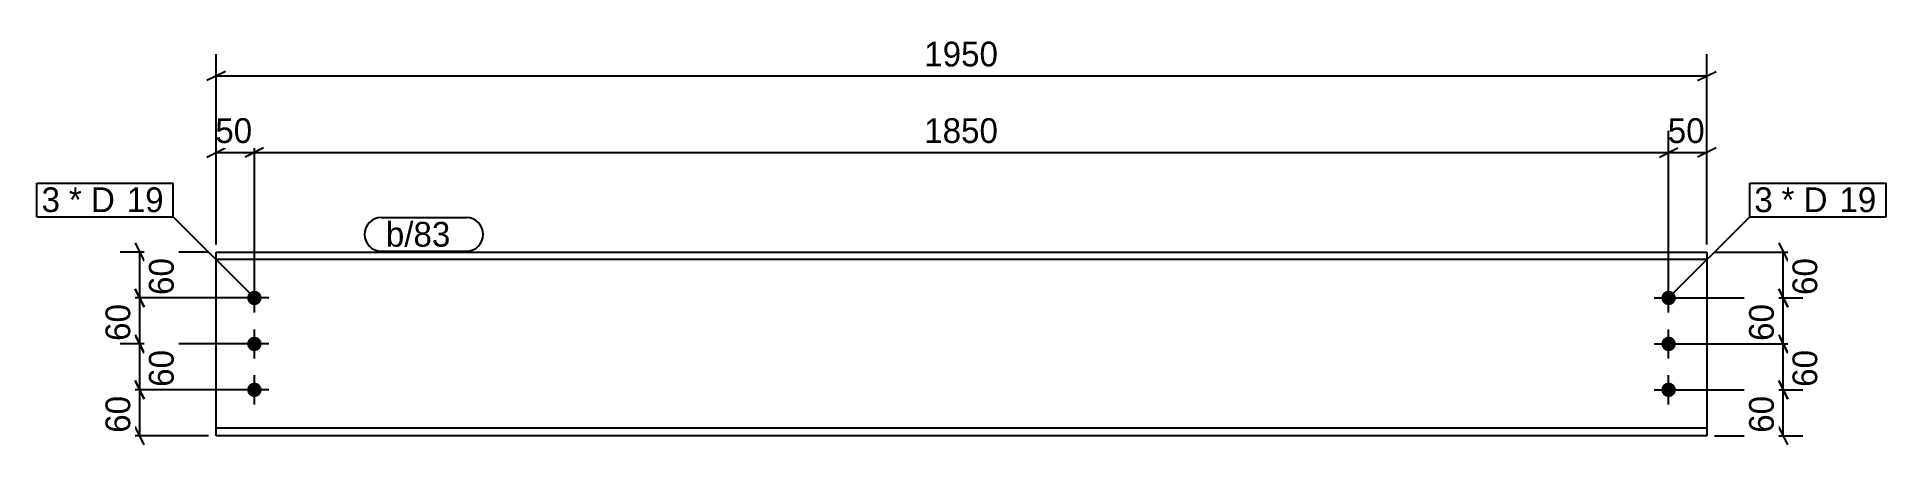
# Model space of a CAD drawing. Header units: millimetres. Extents: x 32 to 2451, y 32 to 565.
import ezdxf

# ---------------------------------------------------------------- set-up
doc = ezdxf.new("R2010")
doc.units = ezdxf.units.MM
doc.styles.add('Comic Sans MS', font='COMIC.TTF', dxfattribs={"height": 0.2})

msp = doc.modelspace()

# ---------------------------------------------------------------- hatches: boundary and pattern name
at = {"linetype": 'Continuous'}
for points in [[(306.9, 224, -1), (325.9, 224, -1)], [(2156.9, 224, -1), (2175.9, 224, -1)], [(306.9, 164, -1), (325.9, 164, -1)], [(2156.9, 164, -1), (2175.9, 164, -1)], [(306.9, 104, -1), (325.9, 104, -1)], [(2156.9, 104, -1), (2175.9, 104, -1)]]:
    msp.add_hatch(color=3, dxfattribs=at).paths.add_polyline_path(points)

# ---------------------------------------------------------------- linework, layer by layer
at = {"color": 8, "linetype": 'Continuous'}
for p, q in [((278.4, 520), (254.4, 508)), ((266.4, 514), (2216.4, 514)), ((2204.4, 508), (2228.4, 520)), ((266.4, 294), (266.4, 442.4)), ((316.4, 234), (316.4, 442.4)), ((316.4, 234), (316.4, 442.4)), ((2166.4, 234), (2166.4, 442.4)), ((2216.4, 294), (2216.4, 442.4)), ((254.4, 408), (278.4, 420)), ((266.4, 414), (316.4, 414)), ((328.4, 420), (304.4, 408)), ((328.4, 420), (304.4, 408)), ((2154.4, 408), (2178.4, 420)), ((2166.4, 414), (2216.4, 414)), ((2228.4, 420), (2204.4, 408)), ((160.4, 296), (172.4, 272)), ((2310.4, 296), (2322.4, 272)), ((256.4, 284), (140.8, 284)), ((166.4, 224), (166.4, 284)), ((2226.4, 284), (2344.8, 284)), ((2316.4, 224), (2316.4, 284)), ((306.4, 224), (140.8, 224)), ((172.4, 212), (160.4, 236)), ((2176.4, 224), (2344.8, 224)), ((2322.4, 212), (2310.4, 236)), ((172.4, 152), (160.4, 176)), ((2322.4, 152), (2310.4, 176)), ((306.4, 164), (138, 164)), ((2176.4, 164), (2342, 164)), ((306.4, 104), (140.8, 104)), ((172.4, 92), (160.4, 116)), ((2176.4, 104), (2344.8, 104)), ((2322.4, 92), (2310.4, 116)), ((172.4, 32), (160.4, 56)), ((2322.4, 32), (2310.4, 56)), ((256.4, 44), (138, 44)), ((2226.4, 44), (2342, 44))]:
    msp.add_line(p, q, dxfattribs=at)
at = {"color": 7, "linetype": 'Continuous'}
for p, q in [((210.3, 330.1), (210.3, 374.1)), ((2450.8, 330.1), (2450.8, 374.1)), ((266.4, 44), (266.4, 284)), ((266.4, 284), (2216.4, 284)), ((2216.4, 274.2), (266.4, 274.2)), ((2216.4, 284), (2216.4, 44)), ((2216.4, 53.8), (266.4, 53.8)), ((2216.4, 44), (266.4, 44))]:
    msp.add_line(p, q, dxfattribs=at)
at = {"color": 3, "linetype": 'Continuous'}
for p, q in [((316.4, 205), (316.4, 243)), ((2166.4, 205), (2166.4, 243)), ((335.4, 224), (297.4, 224)), ((2147.4, 224), (2185.4, 224)), ((316.4, 145), (316.4, 183)), ((2166.4, 145), (2166.4, 183)), ((335.4, 164), (297.4, 164)), ((2147.4, 164), (2185.4, 164)), ((316.4, 85), (316.4, 123)), ((2166.4, 85), (2166.4, 123)), ((335.4, 104), (297.4, 104)), ((2147.4, 104), (2185.4, 104))]:
    msp.add_line(p, q, dxfattribs=at)

# ---------------------------------------------------------------- wipeouts: each hides what was drawn before it
at = {"color": 0}
for points in [[(64.1, 336.1), (64.1, 368.1), (38, 368.1), (38, 336.1)], [(2304.5, 336.1), (2304.5, 368.1), (2278.5, 368.1), (2278.5, 336.1)]]:
    msp.add_wipeout(points, dxfattribs=at)

# ---------------------------------------------------------------- next in the draw order: wipeouts: each hides what was drawn before it
for points in [[(1296.5, 520), (1296.5, 564.8), (1186.3, 564.8), (1186.3, 520)], [(2223.9, 420), (2223.9, 464.8), (2158.9, 464.8), (2158.9, 420)], [(64.1, 336.1), (64.1, 368.1), (38, 368.1), (38, 336.1)], [(2304.5, 336.1), (2304.5, 368.1), (2278.5, 368.1), (2278.5, 336.1)], [(587.7, 291), (587.7, 323), (488.4, 323), (488.4, 291)], [(217.2, 286.5), (172.4, 286.5), (172.4, 221.5), (217.2, 221.5)], [(2367.2, 286.5), (2322.4, 286.5), (2322.4, 221.5), (2367.2, 221.5)]]:
    msp.add_wipeout(points, dxfattribs=at)

# ---------------------------------------------------------------- next in the draw order: linework, layer by layer
at = {"color": 8, "linetype": 'Continuous'}
for p, q in [((2216.4, 294), (2216.4, 542.4)), ((2166.4, 234), (2166.4, 442.4)), ((316.4, 414), (2166.4, 414)), ((2154.4, 408), (2178.4, 420)), ((306.4, 224), (138, 224)), ((160.4, 236), (172.4, 212)), ((166.4, 164), (166.4, 224)), ((2176.4, 224), (2342, 224)), ((2310.4, 236), (2322.4, 212)), ((2316.4, 164), (2316.4, 224))]:
    msp.add_line(p, q, dxfattribs=at)
at = {"color": 7, "linetype": 'Continuous'}
for p, q in [((32, 330.1), (32, 374.1)), ((2272.5, 330.1), (2272.5, 374.1)), ((316.4, 224), (210.3, 330.1))]:
    msp.add_line(p, q, dxfattribs=at)

# ---------------------------------------------------------------- next in the draw order: texts
at = {"color": 3, "style": 'Comic Sans MS'}
for s, height, p in [('1950', 32.38, (1192.7, 526.4)), ('50', 32.38, (2165.3, 426.4)), ('3', 32.4, (38, 336.1)), ('3', 32.4, (2278.5, 336.1))]:
    msp.add_text(s, height=height, dxfattribs=at).set_placement(p)
for p in [(210.8, 227.9), (2360.8, 227.9)]:
    msp.add_text('60', height=32.38, rotation=90.0002, dxfattribs=at).set_placement(p)

# ---------------------------------------------------------------- next in the draw order: wipeouts: each hides what was drawn before it
at = {"color": 0}
for points in [[(139.9, 336.1), (139.9, 368.1), (73.7, 368.1), (73.7, 336.1)], [(2380.3, 336.1), (2380.3, 368.1), (2314.1, 368.1), (2314.1, 336.1)], [(587.7, 291), (587.7, 323), (488.4, 323), (488.4, 291)]]:
    msp.add_wipeout(points, dxfattribs=at)

# ---------------------------------------------------------------- next in the draw order: linework, layer by layer
at = {"color": 7, "linetype": 'Continuous'}
for p, q in [((482.4, 329), (593.7, 329)), ((482.4, 285), (593.7, 285))]:
    msp.add_line(p, q, dxfattribs=at)
for centre, start, end in [((482.4, 307), 90, 270), ((593.7, 307), 270, 90)]:
    msp.add_arc(centre, 22, start, end, dxfattribs=at)

# ---------------------------------------------------------------- next in the draw order: texts
at = {"color": 3, "style": 'Comic Sans MS'}
msp.add_text('b/83', height=32.38, dxfattribs=at).set_placement((488.4, 291))

# ---------------------------------------------------------------- next in the draw order: wipeouts: each hides what was drawn before it
at = {"color": 0}
for points in [[(323.9, 420), (323.9, 464.8), (258.9, 464.8), (258.9, 420)], [(1296.5, 420), (1296.5, 464.8), (1186.3, 464.8), (1186.3, 420)], [(139.9, 336.1), (139.9, 368.1), (73.7, 368.1), (73.7, 336.1)], [(2380.3, 336.1), (2380.3, 368.1), (2314.1, 368.1), (2314.1, 336.1)], [(160.4, 226.5), (115.6, 226.5), (115.6, 161.5), (160.4, 161.5)], [(2310.4, 226.5), (2265.6, 226.5), (2265.6, 161.5), (2310.4, 161.5)]]:
    msp.add_wipeout(points, dxfattribs=at)

# ---------------------------------------------------------------- next in the draw order: linework, layer by layer
at = {"color": 8, "linetype": 'Continuous'}
for p, q in [((266.4, 294), (266.4, 542.4)), ((160.4, 176), (172.4, 152)), ((2310.4, 176), (2322.4, 152)), ((306.4, 164), (140.8, 164)), ((166.4, 104), (166.4, 164)), ((2176.4, 164), (2344.8, 164)), ((2316.4, 104), (2316.4, 164))]:
    msp.add_line(p, q, dxfattribs=at)
at = {"color": 7, "linetype": 'Continuous'}
msp.add_line((2166.4, 224), (2272.5, 330.1), dxfattribs=at)

# ---------------------------------------------------------------- next in the draw order: texts
at = {"color": 3, "style": 'Comic Sans MS'}
for s, p in [('50', (265.3, 426.4)), ('1850', (1192.7, 426.4)), ('* D', (73.7, 336.1)), ('* D', (2314.1, 336.1))]:
    msp.add_text(s, height=32.38, dxfattribs=at).set_placement(p)
for p in [(154, 167.9), (2304, 167.9)]:
    msp.add_text('60', height=32.38, rotation=90.0002, dxfattribs=at).set_placement(p)

# ---------------------------------------------------------------- next in the draw order: wipeouts: each hides what was drawn before it
at = {"color": 0}
for points in [[(194.7, 336.1), (194.7, 368.1), (149.5, 368.1), (149.5, 336.1)], [(2435.2, 336.1), (2435.2, 368.1), (2389.9, 368.1), (2389.9, 336.1)]]:
    msp.add_wipeout(points, dxfattribs=at)

# ---------------------------------------------------------------- next in the draw order: wipeouts: each hides what was drawn before it
for points in [[(194.7, 336.1), (194.7, 368.1), (149.5, 368.1), (149.5, 336.1)], [(2435.2, 336.1), (2435.2, 368.1), (2389.9, 368.1), (2389.9, 336.1)], [(217.2, 166.5), (172.4, 166.5), (172.4, 101.5), (217.2, 101.5)], [(2367.2, 166.5), (2322.4, 166.5), (2322.4, 101.5), (2367.2, 101.5)]]:
    msp.add_wipeout(points, dxfattribs=at)

# ---------------------------------------------------------------- next in the draw order: linework, layer by layer
at = {"color": 7, "linetype": 'Continuous'}
for p, q in [((32, 374.1), (210.3, 374.1)), ((2272.5, 374.1), (2450.8, 374.1)), ((32, 330.1), (210.3, 330.1)), ((2272.5, 330.1), (2450.8, 330.1))]:
    msp.add_line(p, q, dxfattribs=at)
at = {"color": 8, "linetype": 'Continuous'}
for p, q in [((306.4, 104), (138, 104)), ((160.4, 116), (172.4, 92)), ((166.4, 44), (166.4, 104)), ((2176.4, 104), (2342, 104)), ((2310.4, 116), (2322.4, 92)), ((2316.4, 44), (2316.4, 104))]:
    msp.add_line(p, q, dxfattribs=at)

# ---------------------------------------------------------------- next in the draw order: texts
at = {"color": 3, "style": 'Comic Sans MS'}
for p in [(149.5, 336.1), (2389.9, 336.1)]:
    msp.add_text('19', height=32.38, dxfattribs=at).set_placement(p)
for p in [(210.8, 107.9), (2360.8, 107.9)]:
    msp.add_text('60', height=32.38, rotation=90.0002, dxfattribs=at).set_placement(p)

# ---------------------------------------------------------------- next in the draw order: wipeouts: each hides what was drawn before it
at = {"color": 0}
for points in [[(160.4, 106.5), (115.6, 106.5), (115.6, 41.5), (160.4, 41.5)], [(2310.4, 106.5), (2265.6, 106.5), (2265.6, 41.5), (2310.4, 41.5)]]:
    msp.add_wipeout(points, dxfattribs=at)

# ---------------------------------------------------------------- next in the draw order: texts
at = {"color": 3, "style": 'Comic Sans MS'}
for p in [(154, 47.9), (2304, 47.9)]:
    msp.add_text('60', height=32.38, rotation=90.0002, dxfattribs=at).set_placement(p)

doc.saveas('drawing.dxf')
